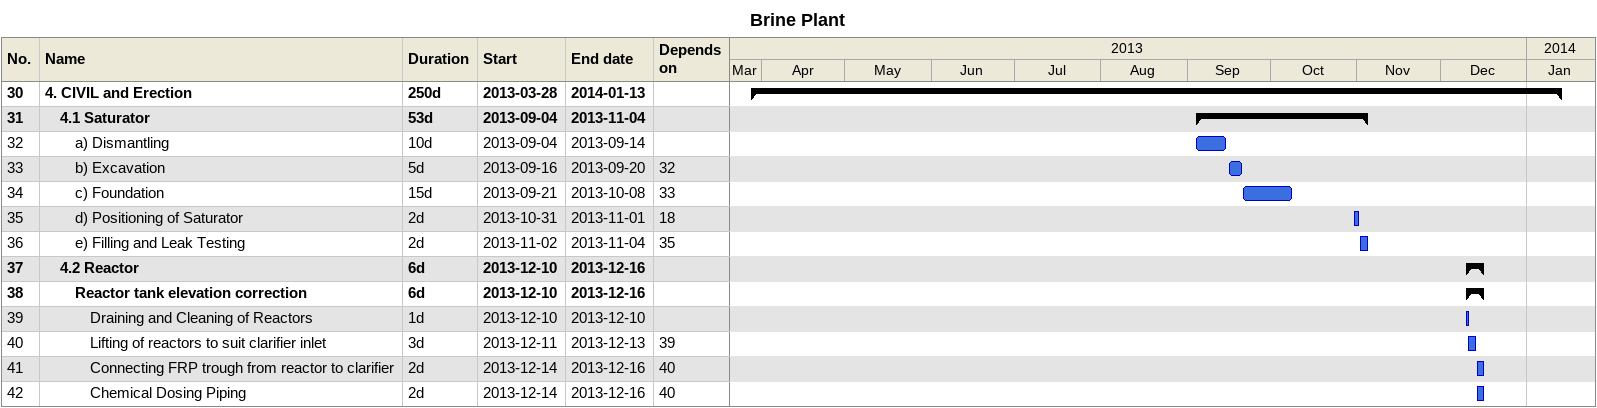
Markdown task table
Brine Plant

| ID | Level | Task | Duration | Start | Finish | Predecessors |
|---|---|---|---|---|---|---|
| 30 | 1 | **4. CIVIL and Erection** | 250d | 2013-03-28 | 2014-01-13 |  |
| 31 | 2 | **4.1 Saturator** | 53d | 2013-09-04 | 2013-11-04 |  |
| 32 | 3 | a) Dismantling | 10d | 2013-09-04 | 2013-09-14 |  |
| 33 | 3 | b) Excavation | 5d | 2013-09-16 | 2013-09-20 | 32 |
| 34 | 3 | c) Foundation | 15d | 2013-09-21 | 2013-10-08 | 33 |
| 35 | 3 | d) Positioning of Saturator | 2d | 2013-10-31 | 2013-11-01 | 18 |
| 36 | 3 | e) Filling and Leak Testing | 2d | 2013-11-02 | 2013-11-04 | 35 |
| 37 | 2 | **4.2 Reactor** | 6d | 2013-12-10 | 2013-12-16 |  |
| 38 | 3 | **Reactor tank elevation correction** | 6d | 2013-12-10 | 2013-12-16 |  |
| 39 | 4 | Draining and Cleaning of Reactors | 1d | 2013-12-10 | 2013-12-10 |  |
| 40 | 4 | Lifting of reactors to suit clarifier inlet | 3d | 2013-12-11 | 2013-12-13 | 39 |
| 41 | 4 | Connecting FRP trough from reactor to clarifier | 2d | 2013-12-14 | 2013-12-16 | 40 |
| 42 | 4 | Chemical Dosing Piping | 2d | 2013-12-14 | 2013-12-16 | 40 |
